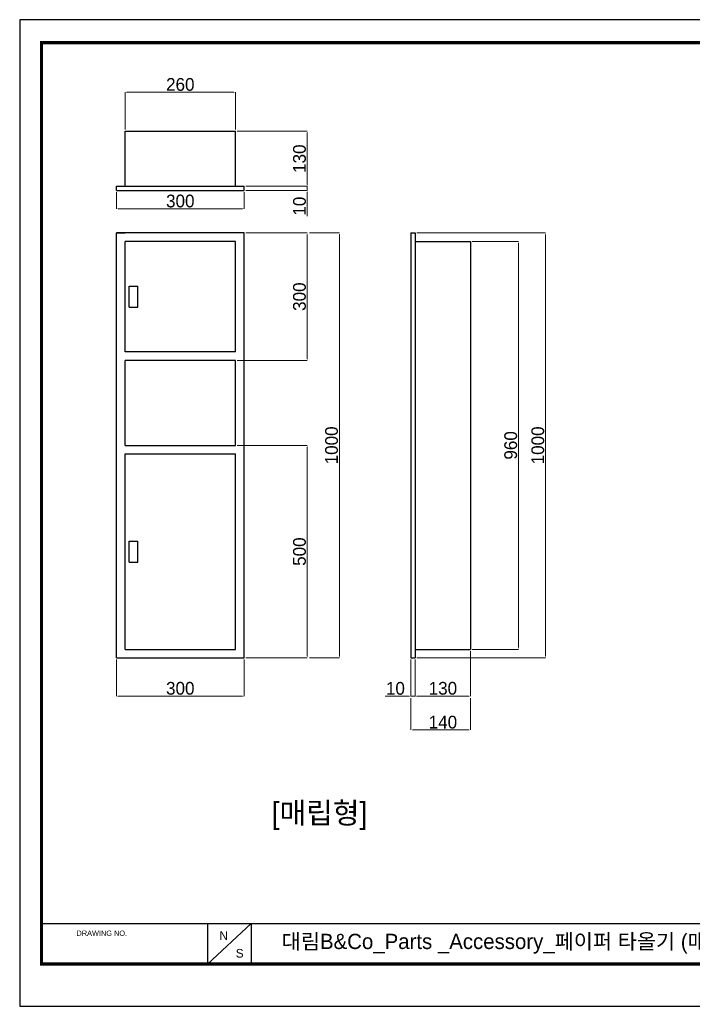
# Model space of a CAD drawing. Extents: x 16296660632 to 16296680635, y -37409619871 to -37409615679.
# Drawn here: x 16296677466 to 16296679051, y -37409618000 to -37409615679 of the extents above; entities that cross this region are included whole.
import ezdxf

# ---------------------------------------------------------------- set-up
doc = ezdxf.new("R2010")
doc.units = 0
doc.header["$LTSCALE"] = 10
doc.header["$MEASUREMENT"] = 0
doc.header["$PDMODE"] = 3
doc.header["$PDSIZE"] = -10
doc.layers.get('0').update_dxf_attribs({"linetype": 'CONTINUOUS'})
doc.layers.get('DEFPOINTS').update_dxf_attribs({"linetype": 'CONTINUOUS'})
doc.styles.add('Daelim Dimension', font='\x7f\x7f\x7f\x7f.TTF')
doc.dimstyles.new('DEFAULT', dxfattribs={"dimscale": 2, "dimtxt": 2, "dimasz": 2, "dimexe": 0, "dimexo": 2, "dimgap": 1, "dimtad": 1, "dimdec": 1, "dimzin": 9, "dimdsep": 46, "dimtxsty": 'Daelim Dimension', "dimcen": 0.5, "dimclrd": 252, "dimclre": 252, "dimclrt": 3, "dimadec": 1, "dimazin": 0, "dimtfac": 1, "dimtdec": 1, "dimtix": 1, "dimtmove": 0, "dimatfit": 3, "dimfxl": 0, "dimtolj": 1, "dimtzin": 1, "dimlwd": 9, "dimlwe": 9, "dimarcsym": 0})

# ---------------------------------------------------------------- blocks, each defined once
blk = doc.blocks.new('*D8')
at = {"color": 5, "lineweight": 9}
for p, q in [((16296677997.96959, -37409616180.23112), (16296678142.73615, -37409616180.23112)), ((16296678142.73615, -37409616184.23112), (16296678142.73615, -37409616476.23112)), ((16296677977.96959, -37409616480.23112), (16296678142.73615, -37409616480.23112))]:
    blk.add_line(p, q, dxfattribs=at)
at = {"color": 5}
for points in [[(16296678142.06948, -37409616184.23112), (16296678143.40281, -37409616184.23112), (16296678142.73615, -37409616180.23112)], [(16296678142.06948, -37409616476.23112), (16296678143.40281, -37409616476.23112), (16296678142.73615, -37409616480.23112)]]:
    blk.add_solid(points, dxfattribs=at)
at = {"layer": 'DEFPOINTS', "color": 0}
for p in [(16296677993.96959, -37409616180.23112), (16296677973.96959, -37409616480.23112), (16296678142.73615, -37409616480.23112)]:
    blk.add_point(p, dxfattribs=at)
at = {"color": 7, "insert": (16296678124.38422, -37409616330.23112), "char_height": 30, "attachment_point": 5, "rotation": 90, "style": 'Daelim Dimension'}
blk.add_mtext('\\A1;300', dxfattribs=at)
blk = doc.blocks.new('*D9')
at = {"color": 5, "lineweight": 9}
for p, q in [((16296677977.96959, -37409616680.23112), (16296678142.73615, -37409616680.23112)), ((16296678142.73615, -37409616684.23112), (16296678142.73615, -37409617176.23112)), ((16296677997.96959, -37409617180.23112), (16296678142.73615, -37409617180.23112))]:
    blk.add_line(p, q, dxfattribs=at)
at = {"color": 5}
for points in [[(16296678142.06948, -37409616684.23112), (16296678143.40281, -37409616684.23112), (16296678142.73615, -37409616680.23112)], [(16296678142.06948, -37409617176.23112), (16296678143.40281, -37409617176.23112), (16296678142.73615, -37409617180.23112)]]:
    blk.add_solid(points, dxfattribs=at)
at = {"layer": 'DEFPOINTS', "color": 0}
for p in [(16296677973.96959, -37409616680.23112), (16296677993.96959, -37409617180.23112), (16296678142.73615, -37409617180.23112)]:
    blk.add_point(p, dxfattribs=at)
at = {"color": 7, "insert": (16296678124.4486, -37409616930.23112), "char_height": 30, "attachment_point": 5, "rotation": 90, "style": 'Daelim Dimension'}
blk.add_mtext('\\A1;500', dxfattribs=at)
blk = doc.blocks.new('*D10')
at = {"color": 5, "lineweight": 9}
for p, q in [((16296678147.73615, -37409616180.23112), (16296678218.12786, -37409616180.23112)), ((16296678218.12786, -37409616184.23112), (16296678218.12786, -37409617176.23112)), ((16296678147.73615, -37409617180.23112), (16296678218.12786, -37409617180.23112))]:
    blk.add_line(p, q, dxfattribs=at)
at = {"color": 5}
for points in [[(16296678217.46119, -37409616184.23112), (16296678218.79452, -37409616184.23112), (16296678218.12786, -37409616180.23112)], [(16296678217.46119, -37409617176.23112), (16296678218.79452, -37409617176.23112), (16296678218.12786, -37409617180.23112)]]:
    blk.add_solid(points, dxfattribs=at)
at = {"layer": 'DEFPOINTS', "color": 0}
for p in [(16296678143.73615, -37409616180.23112), (16296678143.73615, -37409617180.23112), (16296678218.12786, -37409617180.23112)]:
    blk.add_point(p, dxfattribs=at)
at = {"color": 7, "insert": (16296678199.90469, -37409616680.23112), "char_height": 30, "attachment_point": 5, "rotation": 90, "style": 'Daelim Dimension'}
blk.add_mtext('\\A1;1000', dxfattribs=at)
blk = doc.blocks.new('*D11')
at = {"color": 5, "lineweight": 9}
for p, q in [((16296677693.969589, -37409617184.231117), (16296677693.969589, -37409617270.416313)), ((16296677993.969589, -37409617184.231117), (16296677993.969589, -37409617270.416313)), ((16296677697.969589, -37409617270.416313), (16296677989.969589, -37409617270.416313))]:
    blk.add_line(p, q, dxfattribs=at)
at = {"color": 5}
for points in [[(16296677697.969589, -37409617269.749649), (16296677697.969589, -37409617271.082977), (16296677693.969589, -37409617270.416313)], [(16296677989.969589, -37409617269.749649), (16296677989.969589, -37409617271.082977), (16296677993.969589, -37409617270.416313)]]:
    blk.add_solid(points, dxfattribs=at)
at = {"layer": 'DEFPOINTS', "color": 0}
for p in [(16296677693.969589, -37409617180.231117), (16296677993.969589, -37409617180.231117), (16296677993.969589, -37409617270.416313)]:
    blk.add_point(p, dxfattribs=at)
at = {"color": 7, "insert": (16296677843.969589, -37409617252.064377), "char_height": 30, "attachment_point": 5, "style": 'Daelim Dimension'}
blk.add_mtext('\\A1;300', dxfattribs=at)
blk = doc.blocks.new('*D12')
at = {"color": 5, "lineweight": 9}
for p, q in [((16296678386.674919, -37409617184.231117), (16296678386.674919, -37409617270.416313)), ((16296678396.674919, -37409617184.231117), (16296678396.674919, -37409617270.416313)), ((16296678382.674919, -37409617270.416313), (16296678326.185471, -37409617270.416313)), ((16296678396.674919, -37409617270.416313), (16296678386.674919, -37409617270.416313)), ((16296678400.674919, -37409617270.416313), (16296678404.674919, -37409617270.416313))]:
    blk.add_line(p, q, dxfattribs=at)
at = {"color": 5}
for points in [[(16296678382.674919, -37409617269.749649), (16296678382.674919, -37409617271.082977), (16296678386.674919, -37409617270.416313)], [(16296678400.674919, -37409617269.749649), (16296678400.674919, -37409617271.082977), (16296678396.674919, -37409617270.416313)]]:
    blk.add_solid(points, dxfattribs=at)
at = {"layer": 'DEFPOINTS', "color": 0}
for p in [(16296678386.674919, -37409617180.231117), (16296678396.674919, -37409617180.231117), (16296678396.674919, -37409617270.416313)]:
    blk.add_point(p, dxfattribs=at)
at = {"color": 7, "insert": (16296678349.966591, -37409617252.193138), "char_height": 30, "attachment_point": 5, "style": 'Daelim Dimension'}
blk.add_mtext('\\A1;10', dxfattribs=at)
blk = doc.blocks.new('*D13')
at = {"color": 5, "lineweight": 9}
for p, q in [((16296678526.674919, -37409617164.231117), (16296678526.674919, -37409617270.416313)), ((16296678396.674919, -37409617184.231117), (16296678396.674919, -37409617270.416313)), ((16296678400.674919, -37409617270.416313), (16296678522.674919, -37409617270.416313))]:
    blk.add_line(p, q, dxfattribs=at)
at = {"color": 5}
for points in [[(16296678400.674919, -37409617269.749649), (16296678400.674919, -37409617271.082977), (16296678396.674919, -37409617270.416313)], [(16296678522.674919, -37409617269.749649), (16296678522.674919, -37409617271.082977), (16296678526.674919, -37409617270.416313)]]:
    blk.add_solid(points, dxfattribs=at)
at = {"layer": 'DEFPOINTS', "color": 0}
for p in [(16296678526.674919, -37409617160.231117), (16296678396.674919, -37409617180.231117), (16296678526.674919, -37409617270.416313)]:
    blk.add_point(p, dxfattribs=at)
at = {"color": 7, "insert": (16296678461.674919, -37409617252.064377), "char_height": 30, "attachment_point": 5, "style": 'Daelim Dimension'}
blk.add_mtext('\\A1;130', dxfattribs=at)
blk = doc.blocks.new('*D14')
at = {"color": 5, "lineweight": 9}
for p, q in [((16296678386.674919, -37409617275.416313), (16296678386.674919, -37409617349.94268)), ((16296678526.674919, -37409617275.416313), (16296678526.674919, -37409617349.94268)), ((16296678390.674919, -37409617349.94268), (16296678522.674919, -37409617349.94268))]:
    blk.add_line(p, q, dxfattribs=at)
at = {"color": 5}
for points in [[(16296678390.674919, -37409617349.276016), (16296678390.674919, -37409617350.609337), (16296678386.674919, -37409617349.94268)], [(16296678522.674919, -37409617349.276016), (16296678522.674919, -37409617350.609337), (16296678526.674919, -37409617349.94268)]]:
    blk.add_solid(points, dxfattribs=at)
at = {"layer": 'DEFPOINTS', "color": 0}
for p in [(16296678386.674919, -37409617271.416313), (16296678526.674919, -37409617271.416313), (16296678526.674919, -37409617349.94268)]:
    blk.add_point(p, dxfattribs=at)
at = {"color": 7, "insert": (16296678461.752609, -37409617331.719513), "char_height": 30, "attachment_point": 5, "style": 'Daelim Dimension'}
blk.add_mtext('\\A1;140', dxfattribs=at)
blk = doc.blocks.new('*D15')
at = {"color": 5, "lineweight": 9}
for p, q in [((16296678530.67492, -37409616200.23112), (16296678639.68191, -37409616200.23112)), ((16296678639.68191, -37409616204.23112), (16296678639.68191, -37409617156.23112)), ((16296678530.67492, -37409617160.23112), (16296678639.68191, -37409617160.23112))]:
    blk.add_line(p, q, dxfattribs=at)
at = {"color": 5}
for points in [[(16296678639.01524, -37409616204.23112), (16296678640.34857, -37409616204.23112), (16296678639.68191, -37409616200.23112)], [(16296678639.01524, -37409617156.23112), (16296678640.34857, -37409617156.23112), (16296678639.68191, -37409617160.23112)]]:
    blk.add_solid(points, dxfattribs=at)
at = {"layer": 'DEFPOINTS', "color": 0}
for p in [(16296678526.67492, -37409616200.23112), (16296678526.67492, -37409617160.23112), (16296678639.68191, -37409617160.23112)]:
    blk.add_point(p, dxfattribs=at)
at = {"color": 7, "insert": (16296678621.35144, -37409616680.23112), "char_height": 30, "attachment_point": 5, "rotation": 90, "style": 'Daelim Dimension'}
blk.add_mtext('\\A1;960', dxfattribs=at)
blk = doc.blocks.new('*D16')
at = {"color": 5, "lineweight": 9}
for p, q in [((16296678400.67492, -37409616180.23112), (16296678703.29719, -37409616180.23112)), ((16296678703.29719, -37409617176.23112), (16296678703.29719, -37409616184.23112)), ((16296678400.67492, -37409617180.23112), (16296678703.29719, -37409617180.23112))]:
    blk.add_line(p, q, dxfattribs=at)
at = {"color": 5}
for points in [[(16296678702.63053, -37409616184.23112), (16296678703.96386, -37409616184.23112), (16296678703.29719, -37409616180.23112)], [(16296678702.63053, -37409617176.23112), (16296678703.96386, -37409617176.23112), (16296678703.29719, -37409617180.23112)]]:
    blk.add_solid(points, dxfattribs=at)
at = {"layer": 'DEFPOINTS', "color": 0}
for p in [(16296678396.67492, -37409616180.23112), (16296678703.29719, -37409616180.23112), (16296678396.67492, -37409617180.23112)]:
    blk.add_point(p, dxfattribs=at)
at = {"color": 7, "insert": (16296678685.07402, -37409616680.23112), "char_height": 30, "attachment_point": 5, "rotation": 90, "style": 'Daelim Dimension'}
blk.add_mtext('\\A1;1000', dxfattribs=at)
blk = doc.blocks.new('*D17')
at = {"color": 5, "lineweight": 9}
for p, q in [((16296677693.969589, -37409616084.532738), (16296677693.969589, -37409616123.648277)), ((16296677993.969589, -37409616084.532738), (16296677993.969589, -37409616123.648277)), ((16296677697.969589, -37409616123.648277), (16296677989.969589, -37409616123.648277))]:
    blk.add_line(p, q, dxfattribs=at)
at = {"color": 5}
for points in [[(16296677697.969589, -37409616122.981613), (16296677697.969589, -37409616124.314941), (16296677693.969589, -37409616123.648277)], [(16296677989.969589, -37409616122.981613), (16296677989.969589, -37409616124.314941), (16296677993.969589, -37409616123.648277)]]:
    blk.add_solid(points, dxfattribs=at)
at = {"layer": 'DEFPOINTS', "color": 0}
for p in [(16296677693.969589, -37409616080.532738), (16296677993.969589, -37409616080.532738), (16296677993.969589, -37409616123.648277)]:
    blk.add_point(p, dxfattribs=at)
at = {"color": 7, "insert": (16296677843.969589, -37409616105.296349), "char_height": 30, "attachment_point": 5, "style": 'Daelim Dimension'}
blk.add_mtext('\\A1;300', dxfattribs=at)
blk = doc.blocks.new('*D18')
at = {"color": 5, "lineweight": 9}
for p, q in [((16296677997.969589, -37409616070.532738), (16296678142.736139, -37409616070.532738)), ((16296677997.969589, -37409616080.532738), (16296678142.736139, -37409616080.532738)), ((16296678142.736139, -37409616066.532738), (16296678142.736139, -37409616062.532738)), ((16296678142.736139, -37409616070.532738), (16296678142.736139, -37409616080.532738)), ((16296678142.736139, -37409616084.532738), (16296678142.736139, -37409616141.022186))]:
    blk.add_line(p, q, dxfattribs=at)
at = {"color": 5}
for points in [[(16296678142.069469, -37409616066.532738), (16296678143.402809, -37409616066.532738), (16296678142.736139, -37409616070.532738)], [(16296678142.069469, -37409616084.532738), (16296678143.402809, -37409616084.532738), (16296678142.736139, -37409616080.532738)]]:
    blk.add_solid(points, dxfattribs=at)
at = {"layer": 'DEFPOINTS', "color": 0}
for p in [(16296677993.969589, -37409616070.532738), (16296677993.969589, -37409616080.532738), (16296678142.736139, -37409616070.532738)]:
    blk.add_point(p, dxfattribs=at)
at = {"color": 7, "insert": (16296678124.51297, -37409616117.241074), "char_height": 30, "attachment_point": 5, "rotation": 90, "style": 'Daelim Dimension'}
blk.add_mtext('\\A1;10', dxfattribs=at)
blk = doc.blocks.new('*D19')
at = {"color": 5, "lineweight": 9}
for p, q in [((16296677977.96959, -37409615940.53274), (16296678142.73615, -37409615940.53274)), ((16296678142.73615, -37409616066.53274), (16296678142.73615, -37409615944.53274)), ((16296677997.96959, -37409616070.53274), (16296678142.73615, -37409616070.53274))]:
    blk.add_line(p, q, dxfattribs=at)
at = {"color": 5}
for points in [[(16296678142.06948, -37409615944.53274), (16296678143.40281, -37409615944.53274), (16296678142.73615, -37409615940.53274)], [(16296678142.06948, -37409616066.53274), (16296678143.40281, -37409616066.53274), (16296678142.73615, -37409616070.53274)]]:
    blk.add_solid(points, dxfattribs=at)
at = {"layer": 'DEFPOINTS', "color": 0}
for p in [(16296677973.96959, -37409615940.53274), (16296678142.73615, -37409615940.53274), (16296677993.96959, -37409616070.53274)]:
    blk.add_point(p, dxfattribs=at)
at = {"color": 7, "insert": (16296678124.38422, -37409616005.53274), "char_height": 30, "attachment_point": 5, "rotation": 90, "style": 'Daelim Dimension'}
blk.add_mtext('\\A1;130', dxfattribs=at)
blk = doc.blocks.new('*D20')
at = {"color": 5, "lineweight": 9, "ltscale": 0.5}
for p, q in [((16296677713.969589, -37409615936.532738), (16296677713.969589, -37409615849.29731)), ((16296677969.969589, -37409615849.29731), (16296677717.969589, -37409615849.29731)), ((16296677973.969589, -37409615936.532738), (16296677973.969589, -37409615849.29731))]:
    blk.add_line(p, q, dxfattribs=at)
at = {"color": 5, "ltscale": 0.5}
for points in [[(16296677717.969589, -37409615848.630653), (16296677717.969589, -37409615849.963966), (16296677713.969589, -37409615849.29731)], [(16296677969.969589, -37409615848.630653), (16296677969.969589, -37409615849.963966), (16296677973.969589, -37409615849.29731)]]:
    blk.add_solid(points, dxfattribs=at)
at = {"layer": 'DEFPOINTS', "color": 0, "ltscale": 0.5}
for p in [(16296677713.969589, -37409615849.29731), (16296677713.969589, -37409615940.532738), (16296677973.969589, -37409615940.532738)]:
    blk.add_point(p, dxfattribs=at)
at = {"color": 7, "ltscale": 0.5, "insert": (16296677843.969589, -37409615830.966843), "char_height": 30, "attachment_point": 5, "style": 'Daelim Dimension'}
blk.add_mtext('\\A1;260', dxfattribs=at)

msp = doc.modelspace()

# ---------------------------------------------------------------- linework, layer by layer
for p, q in [((16296677713.96959, -37409615940.53274), (16296677973.96959, -37409615940.53274)), ((16296677713.96959, -37409616070.53274), (16296677713.96959, -37409615940.53274)), ((16296677973.96959, -37409616070.53274), (16296677973.96959, -37409615940.53274)), ((16296677693.96959, -37409616070.53274), (16296677993.96959, -37409616070.53274)), ((16296677693.96959, -37409616080.53274), (16296677693.96959, -37409616070.53274)), ((16296677693.96959, -37409616080.53274), (16296677993.96959, -37409616080.53274)), ((16296677993.96959, -37409616080.53274), (16296677993.96959, -37409616070.53274)), ((16296677993.96959, -37409616180.23112), (16296677693.96959, -37409616180.23112)), ((16296677693.96959, -37409617180.23112), (16296677693.96959, -37409616180.23112)), ((16296677693.96959, -37409616180.23112), (16296677713.96959, -37409616180.23112)), ((16296677973.96959, -37409616200.23112), (16296677713.96959, -37409616200.23112)), ((16296677713.96959, -37409616460.23112), (16296677713.96959, -37409616200.23112)), ((16296677973.96959, -37409616460.23112), (16296677973.96959, -37409616200.23112)), ((16296677993.96959, -37409617180.23112), (16296677993.96959, -37409616180.23112)), ((16296678386.67492, -37409616180.23112), (16296678396.67492, -37409616180.23112)), ((16296678386.67492, -37409616180.23112), (16296678386.67492, -37409617180.23112)), ((16296678396.67492, -37409616180.23112), (16296678396.67492, -37409617180.23112)), ((16296678396.67492, -37409616200.23112), (16296678526.67492, -37409616200.23112)), ((16296678526.67492, -37409616200.23112), (16296678526.67492, -37409617160.23112)), ((16296677723.96959, -37409616355.23112), (16296677723.96959, -37409616305.23112)), ((16296677723.96959, -37409616305.23112), (16296677743.96959, -37409616305.23112)), ((16296677743.96959, -37409616355.23112), (16296677743.96959, -37409616305.23112)), ((16296677723.96959, -37409616355.23112), (16296677743.96959, -37409616355.23112)), ((16296677973.96959, -37409616460.23112), (16296677713.96959, -37409616460.23112)), ((16296677973.96959, -37409616480.23112), (16296677713.96959, -37409616480.23112)), ((16296677713.96959, -37409616680.23112), (16296677713.96959, -37409616480.23112)), ((16296677973.96959, -37409616680.23112), (16296677973.96959, -37409616480.23112)), ((16296677713.96959, -37409616680.23112), (16296677973.96959, -37409616680.23112)), ((16296677713.96959, -37409616700.23112), (16296677973.96959, -37409616700.23112)), ((16296677713.96959, -37409617160.23112), (16296677713.96959, -37409616700.23112)), ((16296677973.96959, -37409617160.23112), (16296677973.96959, -37409616700.23112)), ((16296677723.96959, -37409616955.23112), (16296677723.96959, -37409616905.23112)), ((16296677723.96959, -37409616905.23112), (16296677743.96959, -37409616905.23112)), ((16296677743.96959, -37409616955.23112), (16296677743.96959, -37409616905.23112)), ((16296677723.96959, -37409616955.23112), (16296677743.96959, -37409616955.23112)), ((16296677713.96959, -37409617160.23112), (16296677973.96959, -37409617160.23112)), ((16296678396.67492, -37409617160.23112), (16296678526.67492, -37409617160.23112)), ((16296677693.96959, -37409617180.23112), (16296677993.96959, -37409617180.23112)), ((16296678386.67492, -37409617180.23112), (16296678396.67492, -37409617180.23112))]:
    msp.add_line(p, q)
at = {"color": 5}
msp.add_line((16296677517.29532, -37409617805.63348), (16296680068.61967, -37409617805.63348), dxfattribs=at)
at = {"color": 5, "ltscale": 40}
for p, q in [((16296677908.37819, -37409617805.63348), (16296677908.37819, -37409617901.11012)), ((16296677908.37819, -37409617805.63348), (16296677908.37819, -37409617901.11012)), ((16296678010.56191, -37409617805.63348), (16296677908.37819, -37409617901.11012)), ((16296678010.56191, -37409617805.63348), (16296677908.37819, -37409617901.11012)), ((16296678010.56191, -37409617805.63348), (16296678010.56191, -37409617901.11012)), ((16296678010.56191, -37409617805.63348), (16296678010.56191, -37409617901.11012))]:
    msp.add_line(p, q, dxfattribs=at)
at = {"ltscale": 0.5}
msp.add_lwpolyline([(16296677466.34452, -37409618000.16034), (16296680634.89174, -37409618000.16034), (16296680634.89174, -37409615678.50598), (16296677466.34452, -37409615678.50598)], close=True, dxfattribs=at)
at = {"color": 5, "linetype": 'ByBlock', "lineweight": 200, "const_width": 7.3008}
msp.add_lwpolyline([(16296677517.29532, -37409617900.74922), (16296680583.63132, -37409617900.74922), (16296680583.63132, -37409615732.41158), (16296677517.29532, -37409615732.41158)], close=True, dxfattribs=at)

# ---------------------------------------------------------------- texts
at = {"color": 5, "ltscale": 40, "style": 'Daelim Dimension'}
msp.add_text('DRAWING NO.', height=12.5038916, dxfattribs=at).set_placement((16296677599.90584, -37409617834.5188))
at = {"ltscale": 0.5, "insert": (16296678058.75309, -37409617520.1458), "char_height": 50, "width": 295.3013725, "attachment_point": 1, "style": 'Daelim Dimension'}
msp.add_mtext('[매립형]', dxfattribs=at)
at = {"char_height": 20.46231, "width": 28.557374, "attachment_point": 1, "style": 'Daelim Dimension'}
for s, insert in [('N', (16296677936.17085, -37409617823.53371)), ('S', (16296677974.5671, -37409617865.24115))]:
    msp.add_mtext(s, dxfattribs=dict(at, insert=insert))
at = {"color": 2, "insert": (16296678082.57217, -37409617829.59066), "char_height": 35.8761312, "width": 1889.7351117, "attachment_point": 1, "style": 'Daelim Dimension'}
msp.add_mtext('대림B&Co_Parts _Accessory_페이퍼 타올기 (매립형,노출형)_DL A9053', dxfattribs=at)

# ---------------------------------------------------------------- dimensions: what is measured, and where the dimension line sits
at = {"ltscale": 0.5}
dim = msp.add_linear_dim(base=(16296677713.96959, -37409615849.29731), p1=(16296677973.96959, -37409615940.53274), p2=(16296677713.96959, -37409615940.53274), dimstyle='DEFAULT', override={"dimtxt": 15, "dimclrd": 5, "dimclre": 5, "dimclrt": 7}, dxfattribs=at)
dim.commit()
dim.dimension.update_dxf_attribs({"geometry": '*D20', "text_midpoint": (16296677843.96959, -37409615830.96684)})
at = {"color": 5}
for base, p1, p2, picture, middle in [((16296678142.73615, -37409615940.53274), (16296677993.96959, -37409616070.53274), (16296677973.96959, -37409615940.53274), '*D19', (16296678124.38422, -37409616005.53274)), ((16296678142.73615, -37409616480.23112), (16296677993.96959, -37409616180.23112), (16296677973.96959, -37409616480.23112), '*D8', (16296678124.38422, -37409616330.23112)), ((16296678218.12786, -37409617180.23112), (16296678143.73615, -37409616180.23112), (16296678143.73615, -37409617180.23112), '*D10', (16296678199.90469, -37409616680.23112)), ((16296678703.29719, -37409616180.23112), (16296678396.67492, -37409617180.23112), (16296678396.67492, -37409616180.23112), '*D16', (16296678685.07402, -37409616680.23112)), ((16296678639.68191, -37409617160.23112), (16296678526.67492, -37409616200.23112), (16296678526.67492, -37409617160.23112), '*D15', (16296678621.35144, -37409616680.23112)), ((16296678142.73615, -37409617180.23112), (16296677973.96959, -37409616680.23112), (16296677993.96959, -37409617180.23112), '*D9', (16296678124.4486, -37409616930.23112))]:
    dim = msp.add_linear_dim(base=base, p1=p1, p2=p2, angle=90, dimstyle='DEFAULT', override={"dimtxt": 15, "dimclrd": 5, "dimclre": 5, "dimclrt": 7}, dxfattribs=at)
    dim.commit()
    dim.dimension.update_dxf_attribs({"geometry": picture, "text_midpoint": middle})
for base, p1, p2, picture, middle in [((16296677993.96959, -37409616123.64828), (16296677693.96959, -37409616080.53274), (16296677993.96959, -37409616080.53274), '*D17', (16296677843.96959, -37409616105.29635)), ((16296678526.67492, -37409617270.41631), (16296678396.67492, -37409617180.23112), (16296678526.67492, -37409617160.23112), '*D13', (16296678461.67492, -37409617252.06438)), ((16296677993.96959, -37409617270.41631), (16296677693.96959, -37409617180.23112), (16296677993.96959, -37409617180.23112), '*D11', (16296677843.96959, -37409617252.06438))]:
    dim = msp.add_linear_dim(base=base, p1=p1, p2=p2, dimstyle='DEFAULT', override={"dimtxt": 15, "dimclrd": 5, "dimclre": 5, "dimclrt": 7}, dxfattribs=at)
    dim.commit()
    dim.dimension.update_dxf_attribs({"geometry": picture, "text_midpoint": middle})
dim = msp.add_linear_dim(base=(16296678142.73614, -37409616070.53274), p1=(16296677993.96959, -37409616080.53274), p2=(16296677993.96959, -37409616070.53274), angle=90, dimstyle='DEFAULT', override={"dimtxt": 15, "dimclrd": 5, "dimclre": 5, "dimclrt": 7}, dxfattribs=at)
dim.commit()
dim.dimension.update_dxf_attribs({"geometry": '*D18', "text_midpoint": (16296678142.73615, -37409616117.24107), "dimtype": 160})
for base, p1, p2, picture, middle in [((16296678396.67492, -37409617270.41631), (16296678386.67492, -37409617180.23112), (16296678396.67492, -37409617180.23112), '*D12', (16296678349.96659, -37409617270.41631)), ((16296678526.67492, -37409617349.94268), (16296678386.67492, -37409617271.41631), (16296678526.67492, -37409617271.41631), '*D14', (16296678461.75261, -37409617349.94268))]:
    dim = msp.add_linear_dim(base=base, p1=p1, p2=p2, dimstyle='DEFAULT', override={"dimtxt": 15, "dimclrd": 5, "dimclre": 5, "dimclrt": 7}, dxfattribs=at)
    dim.commit()
    dim.dimension.update_dxf_attribs({"geometry": picture, "text_midpoint": middle, "dimtype": 160})

doc.saveas('drawing.dxf')
